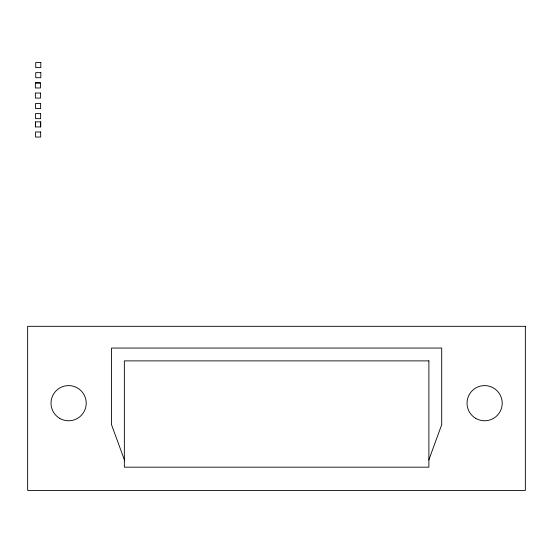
<?xml version="1.0" encoding="UTF-8"?>
<svg xmlns="http://www.w3.org/2000/svg" width="553" height="553" viewBox="0 0 553 553"><rect width="100%" height="100%" fill="white"/><g stroke="black" fill="none" stroke-linecap="round" stroke-linejoin="round"><path stroke-width="0.83" d="M40.666 121.867L40.666 126.934L35.572 126.92L35.537 123.685L35.572 121.867L40.666 121.867L40.666 126.934M428.824 459.951L441.702 424.683L441.702 348.051L111.526 348.051L111.526 424.683L124.702 460.753M35.371 82.909L40.466 82.909L40.466 87.975L35.371 87.955L35.371 82.909L40.466 82.909M35.572 121.867L35.572 126.92M40.818 62.551L35.724 62.551L35.724 67.597L40.818 67.611L40.818 62.551M40.632 103.501L35.537 103.501L35.537 108.547L40.632 108.561L40.632 103.501M525.35 326.318L27.65 326.318L27.65 490.449L525.35 490.449L525.35 326.318M428.886 360.874L124.349 360.874L124.349 467.167L428.886 467.167L428.886 360.874M40.818 72.671L35.724 72.643L35.724 77.69L40.818 77.731L40.818 72.671M40.466 93.035L35.371 93.008L35.371 98.054L40.466 98.095L40.466 93.035M40.632 113.621L35.537 113.593L35.537 118.639L40.632 118.681L40.632 113.621M40.666 131.994L35.572 131.967L35.572 137.013L40.666 137.054L40.666 131.994M475.822 418.427A17.599 17.599 0 0 0 502.214 403.192A17.599 17.599 0 0 0 475.822 387.95A17.599 17.599 0 0 0 475.822 418.427M59.814 418.427A17.599 17.599 0 0 0 86.213 403.192A17.599 17.599 0 0 0 59.814 387.95A17.599 17.599 0 0 0 59.814 418.427"/></g></svg>
